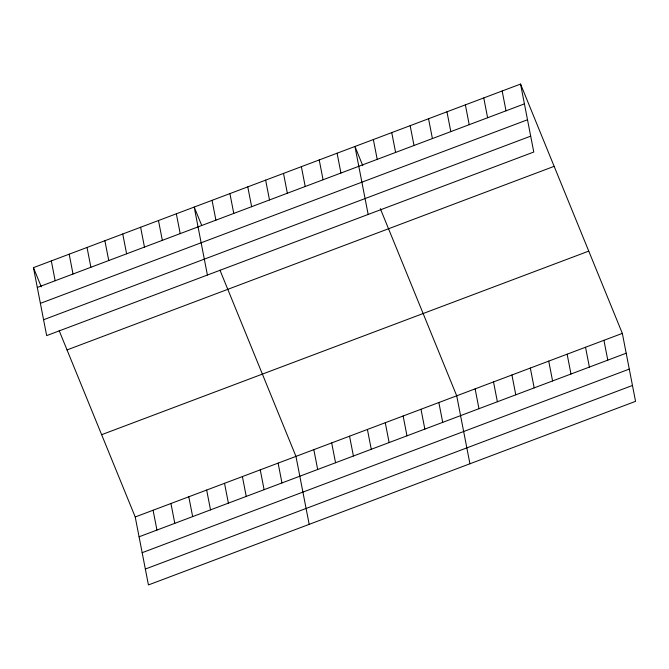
<?xml version="1.0" encoding="UTF-8"?>
<svg xmlns="http://www.w3.org/2000/svg" width="669" height="669" viewBox="0 0 669 669"><rect width="100%" height="100%" fill="white"/><g stroke="black" fill="none" stroke-linecap="round" stroke-linejoin="round"><path stroke-width="1" d="M520.566 84.06L533.778 152.03L46.663 335.621L33.45 267.65L520.566 84.06L622.337 333.379L635.55 401.35L148.434 584.94L135.222 516.97L59.198 330.729M37.305 287.469L524.421 103.879M40.391 303.358L527.506 119.768M43.577 319.732L530.693 136.142M67.034 349.92L554.149 166.338M101.638 434.691L588.753 251.109M135.222 516.97L622.337 333.379M139.077 536.797L626.192 353.207M142.162 552.686L629.278 369.096M145.34 569.051L632.464 385.461M362.782 165.678L354.946 146.478L368.159 214.448M380.318 208.644L456.718 395.805L469.931 463.776M201.662 225.344L194.202 207.064L207.407 275.034M219.95 270.142L295.966 456.383L309.178 524.354M33.45 267.65L41.286 286.842M603.94 340.32L607.787 360.139M585.534 347.253L589.389 367.08M567.128 354.194L570.983 374.013M502.168 90.992L506.015 110.82M548.731 361.126L552.586 380.954M483.762 97.933L487.617 117.752M530.325 368.059L534.18 387.886M465.365 104.866L469.212 124.693M511.927 375L515.782 394.819M446.959 111.798L450.814 131.626M493.521 381.932L497.376 401.76M428.553 118.739L432.408 138.558M475.124 388.865L478.971 408.692M410.156 125.672L414.011 145.499M391.75 132.604L395.605 152.432M438.856 402.537L442.711 422.356M373.352 139.545L377.207 159.364M420.993 409.269L424.848 429.088M403.131 416.001L406.986 435.82M337.084 153.209L340.939 173.037M385.277 422.733L389.124 442.552M319.222 159.941L323.077 179.769M367.415 429.465L371.27 449.284M301.368 166.673L305.215 186.5M349.553 436.196L353.408 456.015M283.505 173.405L287.361 193.232M331.69 442.928L335.545 462.747M265.643 180.137L269.498 199.964M313.828 449.652L317.683 469.479M247.781 186.868L251.636 206.696M229.919 193.6L233.774 213.428M278.112 463.115L281.958 482.943M212.056 200.332L215.911 220.16M260.249 469.847L264.104 489.675M242.387 476.579L246.242 496.406M176.34 213.796L180.195 233.615M224.525 483.311L228.38 503.138M158.478 220.527L162.333 240.347M206.662 490.043L210.518 509.87M140.615 227.259L144.471 247.078M188.8 496.774L192.655 516.602M122.753 233.991L126.608 253.81M170.946 503.506L174.793 523.334M104.891 240.723L108.746 260.542M153.084 510.238L156.939 530.065M87.037 247.455L90.884 267.274M69.175 254.187L73.021 274.006M51.312 260.918L55.167 280.737"/></g></svg>
